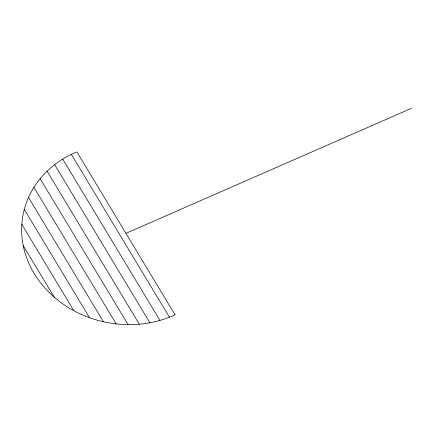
<?xml version="1.0" encoding="UTF-8"?>
<svg xmlns="http://www.w3.org/2000/svg" width="433" height="433" viewBox="0 0 433 433"><rect width="100%" height="100%" fill="white"/><g stroke="black" fill="none" stroke-linecap="round" stroke-linejoin="round"><path stroke-width="0.65" d="M125.938 233.344L411.35 108.38M71.337 154.359L169.455 317.183M62.725 159.095L159.929 320.388M54.634 164.681L149.883 322.742M47.089 171.181L139.291 324.187M40.145 178.683L128.092 324.62M33.904 187.348L116.196 323.9M28.524 197.432L103.444 321.757M24.286 209.42L89.539 317.708M21.829 224.359L73.864 310.71M23.274 245.776L54.282 297.238M175.029 314.813L76.841 151.875A102.946 90.037 10.7 0 0 34.169 273.521A102.946 90.037 10.7 0 0 175.029 314.813"/></g></svg>
